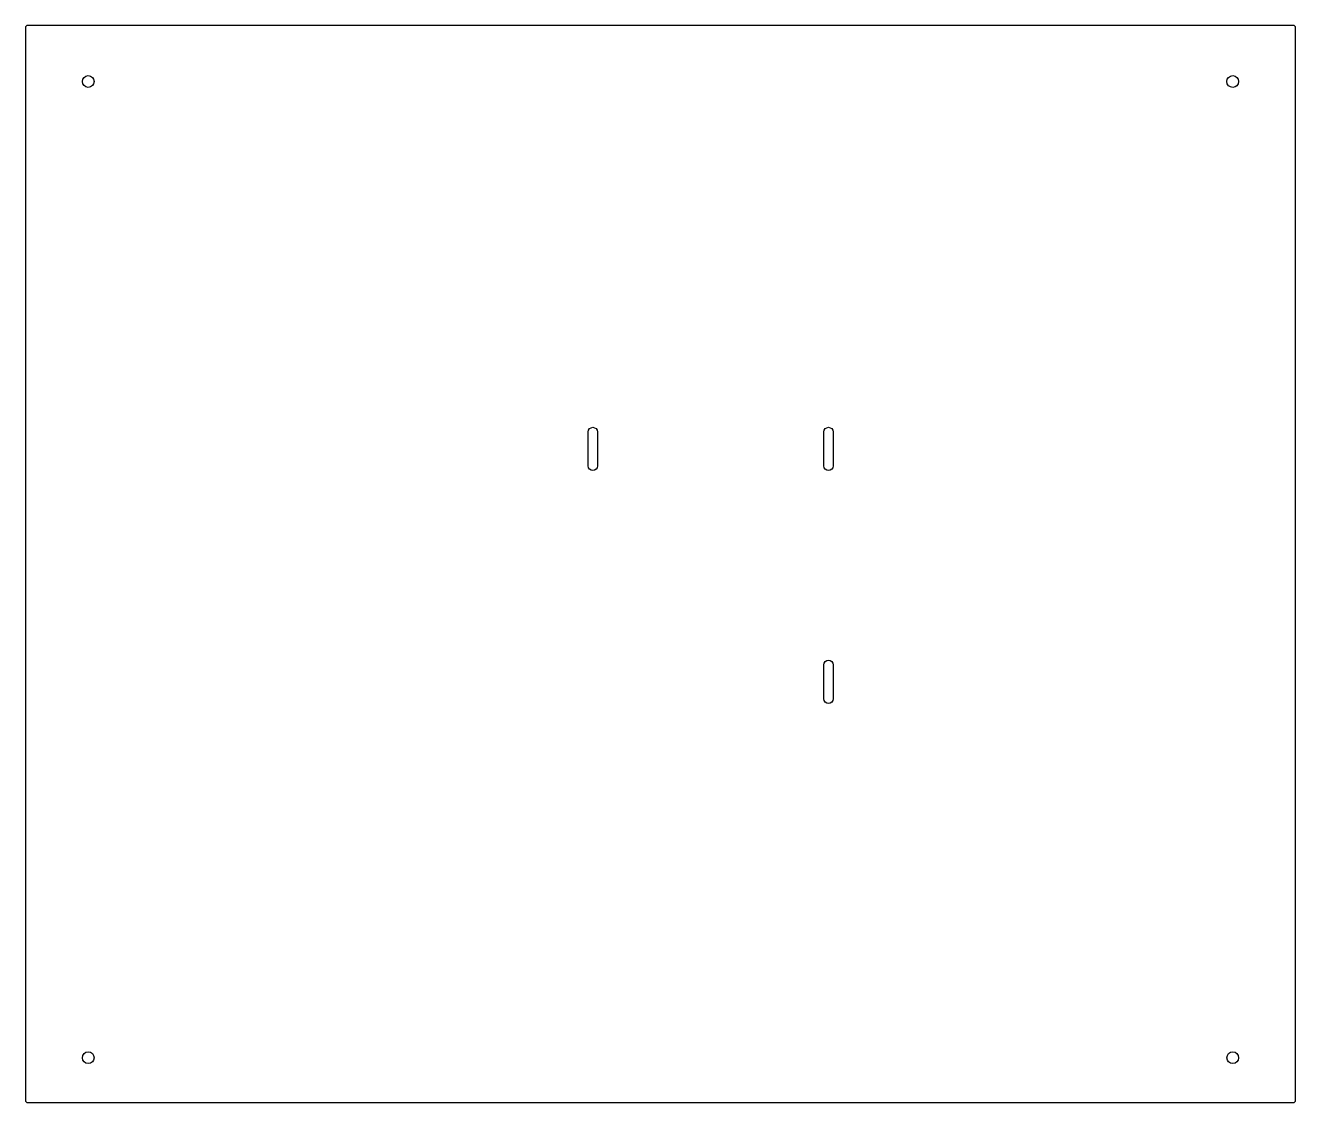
# Model space of a CAD drawing. Header units: millimetres. Extents: x -283 to 283, y -240 to 240.
import ezdxf

# ---------------------------------------------------------------- set-up
doc = ezdxf.new("R2010")
doc.units = ezdxf.units.MM
doc.layers.get('0').update_dxf_attribs({"linetype": 'CONTINUOUS'})

msp = doc.modelspace()

# ---------------------------------------------------------------- linework, layer by layer
for points in [[(282, 240), (-282, 240, 0.414214), (-283, 239), (-283, -239, 0.414214), (-282, -240), (282, -240, 0.414214), (283, -239), (283, 239, 0.414214)], [(-28.1, 58.86), (-28.1, 43.71, -1), (-32.2, 43.71), (-32.2, 58.86, -1)], [(76.9, 58.86), (76.9, 43.71, -1), (72.8, 43.71), (72.8, 58.86, -1)], [(76.9, -44.94), (76.9, -60.09, -1), (72.8, -60.09), (72.8, -44.94, -1)]]:
    msp.add_lwpolyline(points, format="xyb", close=True)
for centre, radius in [((-255, 215), 2.62), ((255, 215), 2.63), ((-255, -220), 2.62), ((255, -220), 2.62)]:
    msp.add_circle(centre, radius)

doc.saveas('drawing.dxf')
